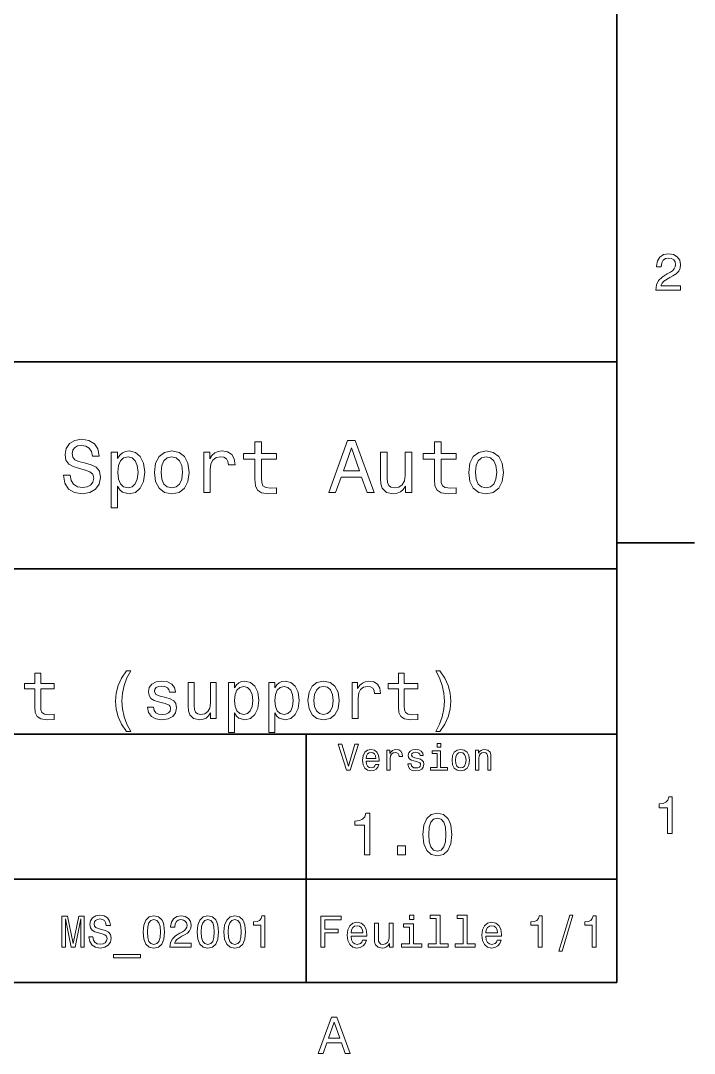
# Model space of a CAD drawing. Extents: x 0 to 594, y 0 to 420.
# Drawn here: x 526.4 to 591.5, y 3.2 to 103 of the extents above; entities that cross this region are included whole.
import ezdxf

# ---------------------------------------------------------------- set-up
doc = ezdxf.new("R2010")
doc.units = 0

msp = doc.modelspace()

# ---------------------------------------------------------------- linework, layer by layer
at = {"color": 7, "lineweight": 35}
for p, q in [((584, 10), (584, 410)), ((394, 70), (584, 70)), ((584, 70), (584, 10)), ((459, 50), (584, 50)), ((459, 34), (584, 34)), ((554, 10), (554, 34)), ((459, 20), (584, 20)), ((10, 10), (584, 10)), ((394, 10), (584, 10))]:
    msp.add_line(p, q, dxfattribs=at)
at = {"color": 7, "lineweight": 35, "ltscale": 0.1875}
msp.add_line((584, 52.5), (591.5, 52.5), dxfattribs=at)
at = {"color": 7, "lineweight": 13}
for points in [[(587.76947, 76.916786), (590.175049, 76.916786), (590.175049, 77.350502), (588.273804, 77.350502), (588.3797, 77.587532), (588.561218, 77.784218), (589.121033, 78.142288), (589.418579, 78.293587), (589.751465, 78.510445), (589.988464, 78.762604), (590.124634, 79.060158), (590.175049, 79.398056), (590.089355, 79.821686), (589.852295, 80.154541), (589.489197, 80.366356), (589.020203, 80.442001), (588.536011, 80.35627), (588.167847, 80.119232), (587.930847, 79.740997), (587.850159, 79.241714), (587.850159, 79.171112), (588.309082, 79.171112), (588.309082, 79.211456), (588.354492, 79.554398), (588.490662, 79.806557), (588.70752, 79.967941), (588.994934, 80.023415), (589.287476, 79.972984), (589.504333, 79.846901), (589.645569, 79.650215), (589.695984, 79.403099), (589.660645, 79.171112), (589.564819, 78.974426), (589.403442, 78.802956), (589.18158, 78.651657), (588.884033, 78.490273), (588.389771, 78.177589), (588.041809, 77.844742), (587.835022, 77.441284), (587.76947, 76.931915)], [(531.20459, 59.030979), (530.549011, 59.030979), (530.693115, 58.267288), (531.053345, 57.70533), (531.608093, 57.366714), (532.357361, 57.244236), (533.099426, 57.359509), (533.654175, 57.67651), (534.007202, 58.17363), (534.136902, 58.82925), (534.028809, 59.420029), (533.726257, 59.801872), (533.236328, 60.054031), (532.580688, 60.241352), (532.018738, 60.378242), (531.651306, 60.536743), (531.442383, 60.767288), (531.377502, 61.127522), (531.442383, 61.451729), (531.6297, 61.696686), (531.917847, 61.862389), (532.314148, 61.920029), (532.71759, 61.84798), (533.034607, 61.653458), (533.24353, 61.32925), (533.34436, 60.889767), (534, 60.889767), (534, 60.904179), (533.884766, 61.581409), (533.546143, 62.085732), (533.013, 62.402737), (532.292542, 62.510807), (531.644104, 62.402737), (531.139771, 62.100143), (530.815552, 61.631844), (530.700317, 61.026657), (530.793945, 60.486309), (531.067749, 60.118874), (531.5, 59.873917), (532.090759, 59.6866), (532.674377, 59.520893), (533.113831, 59.362389), (533.380432, 59.131844), (533.47406, 58.757202), (533.387634, 58.375359), (533.164246, 58.087173), (532.825684, 57.907059), (532.386169, 57.849422), (531.89624, 57.928673), (531.521606, 58.159222), (531.283875, 58.533859)], [(549.050415, 60.579971), (549.050415, 58.64193), (549.093628, 58.015129), (549.29541, 57.582851), (549.698853, 57.330688), (550.383301, 57.244236), (551.132568, 57.280258), (551.132568, 57.827808), (550.585022, 57.78458), (550.087891, 57.842216), (549.82135, 58.022331), (549.706055, 58.324928), (549.684448, 58.75), (549.684448, 60.579971), (551.132568, 60.579971), (551.132568, 61.120316), (549.684448, 61.120316), (549.684448, 62.251438), (549.050415, 62.251438), (549.050415, 61.120316), (547.955322, 61.120316), (547.955322, 60.579971)], [(556.175781, 57.381123), (556.838623, 57.381123), (557.364563, 58.850864), (559.360229, 58.850864), (559.886169, 57.381123), (560.563416, 57.381123), (558.733398, 62.388329), (557.998535, 62.388329)], [(566.399109, 60.579971), (566.399109, 58.64193), (566.442383, 58.015129), (566.644104, 57.582851), (567.047546, 57.330688), (567.731995, 57.244236), (568.481262, 57.280258), (568.481262, 57.827808), (567.933716, 57.78458), (567.436584, 57.842216), (567.170044, 58.022331), (567.054749, 58.324928), (567.033142, 58.75), (567.033142, 60.579971), (568.481262, 60.579971), (568.481262, 61.120316), (567.033142, 61.120316), (567.033142, 62.251438), (566.399109, 62.251438), (566.399109, 61.120316), (565.304016, 61.120316), (565.304016, 60.579971)], [(535.786743, 60.652016), (535.786743, 61.25), (535.152771, 61.25), (535.152771, 55.882565), (535.786743, 55.882565), (535.786743, 57.971901), (536.010071, 57.633286), (536.262268, 57.409943), (536.89624, 57.244236), (537.501465, 57.381123), (537.976929, 57.791786), (538.286743, 58.440201), (538.402039, 59.319164), (538.286743, 60.190922), (537.976929, 60.839336), (537.501465, 61.242794), (536.89624, 61.386887), (536.550415, 61.343658), (536.255066, 61.206772), (536.002869, 60.976223)], [(539.338623, 59.311958), (539.453918, 58.432995), (539.785278, 57.78458), (540.311279, 57.381123), (541.017273, 57.244236), (541.716125, 57.381123), (542.242065, 57.777374), (542.573486, 58.425793), (542.695984, 59.311958), (542.573486, 60.190922), (542.242065, 60.846542), (541.716125, 61.242794), (541.017273, 61.386887), (540.311279, 61.242794), (539.785278, 60.839336), (539.453918, 60.190922)], [(544.100891, 57.381123), (544.734863, 57.381123), (544.734863, 59.592937), (544.799683, 60.12608), (544.994263, 60.507923), (545.311218, 60.738472), (545.736328, 60.817722), (546.053345, 60.767288), (546.291077, 60.623199), (546.435181, 60.378242), (546.485596, 60.046829), (547.126831, 60.046829), (547.040344, 60.630402), (546.802612, 61.048271), (546.406372, 61.30043), (545.865967, 61.386887), (545.498535, 61.32925), (545.18158, 61.185158), (544.900574, 60.940201), (544.677246, 60.608788), (544.677246, 61.25), (544.100891, 61.25)], [(557.595093, 59.463257), (558.365967, 61.667866), (559.136902, 59.463257)], [(564.194519, 61.25), (563.560547, 61.25), (563.560547, 59.016571), (563.488464, 58.497837), (563.279541, 58.123196), (562.955322, 57.892651), (562.530273, 57.820602), (562.19165, 57.878242), (561.975525, 58.051151), (561.853027, 58.346542), (561.824219, 58.764408), (561.824219, 61.25), (561.190186, 61.25), (561.190186, 58.706772), (561.211792, 58.195244), (561.348694, 57.770172), (561.766541, 57.381123), (562.436584, 57.244236), (562.796814, 57.294666), (563.106628, 57.424351), (563.373169, 57.647694), (563.589355, 57.971901), (563.589355, 57.381123), (564.194519, 57.381123)], [(569.698853, 59.311958), (569.814087, 58.432995), (570.145508, 57.78458), (570.671448, 57.381123), (571.377502, 57.244236), (572.076355, 57.381123), (572.602295, 57.777374), (572.933716, 58.425793), (573.056152, 59.311958), (572.933716, 60.190922), (572.602295, 60.846542), (572.076355, 61.242794), (571.377502, 61.386887), (570.671448, 61.242794), (570.145508, 60.839336), (569.814087, 60.190922)], [(536.788208, 57.8134), (536.363098, 57.907059), (536.053345, 58.195244), (535.858765, 58.663544), (535.793945, 59.319164), (535.858765, 59.967579), (536.053345, 60.435879), (536.363098, 60.716858), (536.788208, 60.817722), (537.177246, 60.716858), (537.487061, 60.428673), (537.68158, 59.960373), (537.753601, 59.319164), (537.68158, 58.67075), (537.487061, 58.195244), (537.177246, 57.907059)], [(539.987061, 59.319164), (540.05188, 59.967579), (540.253601, 60.435879), (540.57782, 60.72406), (541.017273, 60.824928), (541.449585, 60.72406), (541.773804, 60.443081), (541.975525, 59.967579), (542.047546, 59.319164), (541.975525, 58.663544), (541.773804, 58.188038), (541.449585, 57.899853), (541.017273, 57.806194), (540.57782, 57.899853), (540.253601, 58.188038), (540.05188, 58.663544)], [(570.347229, 59.319164), (570.412109, 59.967579), (570.613831, 60.435879), (570.938049, 60.72406), (571.377502, 60.824928), (571.809814, 60.72406), (572.133972, 60.443081), (572.335693, 59.967579), (572.407776, 59.319164), (572.335693, 58.663544), (572.133972, 58.188038), (571.809814, 57.899853), (571.377502, 57.806194), (570.938049, 57.899853), (570.613831, 58.188038), (570.412109, 58.663544)], [(536.635437, 34.278816), (537.043945, 34.278816), (536.674377, 34.966137), (536.414978, 35.685879), (536.252869, 36.444523), (536.200989, 37.209652), (536.252869, 37.974781), (536.414978, 38.726944), (536.674377, 39.453171), (537.043945, 40.140488), (536.635437, 40.140488), (536.162109, 39.427231), (535.831421, 38.720459), (535.636902, 37.981266), (535.578552, 37.209652), (535.636902, 36.431557), (535.831421, 35.698845), (536.162109, 34.992073)], [(566.922913, 34.278816), (567.389771, 34.992073), (567.720459, 35.698845), (567.914978, 36.431557), (567.979858, 37.209652), (567.914978, 37.981266), (567.720459, 38.720459), (567.389771, 39.427231), (566.922913, 40.140488), (566.514404, 40.140488), (566.877502, 39.453171), (567.136902, 38.726944), (567.29248, 37.974781), (567.350891, 37.209652), (567.29248, 36.444523), (567.136902, 35.685879), (566.871033, 34.966137), (566.514404, 34.278816)], [(527.778076, 38.409222), (527.778076, 36.664986), (527.817017, 36.100864), (527.998535, 35.711815), (528.361694, 35.484871), (528.977661, 35.407059), (529.652039, 35.43948), (529.652039, 35.932274), (529.159241, 35.893372), (528.711792, 35.945244), (528.471924, 36.107349), (528.368164, 36.379681), (528.348694, 36.762245), (528.348694, 38.409222), (529.652039, 38.409222), (529.652039, 38.895531), (528.348694, 38.895531), (528.348694, 39.913544), (527.778076, 39.913544), (527.778076, 38.895531), (526.79248, 38.895531), (526.79248, 38.409222)], [(540.42865, 37.559795), (539.877502, 37.68948), (539.468994, 37.838615), (539.332886, 38.143372), (539.371765, 38.357346), (539.507935, 38.512966), (539.728394, 38.610229), (540.046143, 38.649136), (540.350891, 38.610229), (540.590759, 38.493515), (540.746399, 38.318443), (540.811218, 38.085014), (541.368896, 38.085014), (541.368896, 38.09798), (541.271606, 38.519451), (541.005737, 38.850143), (540.590759, 39.057636), (540.046143, 39.135445), (539.494934, 39.057636), (539.092957, 38.843658), (538.840088, 38.525936), (538.762268, 38.123917), (538.820618, 37.734871), (539.002136, 37.462536), (539.300415, 37.268009), (539.734863, 37.131844), (540.3703, 36.976223), (540.759399, 36.814121), (540.863098, 36.684437), (540.902039, 36.489914), (540.843628, 36.25), (540.688049, 36.068443), (540.435181, 35.951729), (540.097961, 35.912823), (539.741333, 35.951729), (539.481995, 36.087894), (539.306946, 36.308357), (539.235596, 36.61311), (538.684448, 36.61311), (538.775208, 36.094379), (539.041077, 35.7183), (539.462524, 35.491352), (540.046143, 35.407059), (540.65564, 35.491352), (541.103027, 35.7183), (541.375366, 36.081409), (541.472656, 36.554752), (541.401306, 36.963257), (541.200317, 37.242073), (540.869629, 37.42363)], [(545.311218, 39.012245), (544.740662, 39.012245), (544.740662, 37.002159), (544.675781, 36.535301), (544.487732, 36.198124), (544.195984, 35.990631), (543.813416, 35.925793), (543.508667, 35.977665), (543.314148, 36.133286), (543.203918, 36.399136), (543.177979, 36.775215), (543.177979, 39.012245), (542.607361, 39.012245), (542.607361, 36.723343), (542.626831, 36.262966), (542.75, 35.880402), (543.126099, 35.530258), (543.729126, 35.407059), (544.053345, 35.45245), (544.332153, 35.569164), (544.572021, 35.770172), (544.766602, 36.061958), (544.766602, 35.530258), (545.311218, 35.530258)], [(547.068481, 38.474064), (547.068481, 39.012245), (546.497864, 39.012245), (546.497864, 34.181557), (547.068481, 34.181557), (547.068481, 36.061958), (547.26947, 35.757202), (547.496399, 35.556194), (548.067017, 35.407059), (548.611694, 35.530258), (549.039612, 35.899857), (549.318481, 36.483429), (549.42218, 37.274494), (549.318481, 38.059078), (549.039612, 38.642651), (548.611694, 39.005764), (548.067017, 39.135445), (547.755737, 39.096542), (547.489929, 38.973343), (547.262939, 38.76585)], [(550.971924, 38.474064), (550.971924, 39.012245), (550.401306, 39.012245), (550.401306, 34.181557), (550.971924, 34.181557), (550.971924, 36.061958), (551.172913, 35.757202), (551.399841, 35.556194), (551.970459, 35.407059), (552.515137, 35.530258), (552.943115, 35.899857), (553.221924, 36.483429), (553.325684, 37.274494), (553.221924, 38.059078), (552.943115, 38.642651), (552.515137, 39.005764), (551.970459, 39.135445), (551.659241, 39.096542), (551.393372, 38.973343), (551.166443, 38.76585)], [(554.168579, 37.268009), (554.272339, 36.476944), (554.570618, 35.893372), (555.043945, 35.530258), (555.679382, 35.407059), (556.30835, 35.530258), (556.781677, 35.886887), (557.079956, 36.470459), (557.190186, 37.268009), (557.079956, 38.059078), (556.781677, 38.649136), (556.30835, 39.005764), (555.679382, 39.135445), (555.043945, 39.005764), (554.570618, 38.642651), (554.272339, 38.059078)], [(558.45459, 35.530258), (559.025208, 35.530258), (559.025208, 37.520893), (559.083557, 38.000721), (559.258667, 38.344379), (559.543945, 38.551872), (559.926514, 38.623199), (560.211792, 38.577808), (560.425781, 38.448124), (560.555481, 38.227665), (560.600891, 37.929394), (561.177979, 37.929394), (561.100159, 38.454609), (560.886169, 38.830692), (560.529541, 39.057636), (560.043213, 39.135445), (559.712524, 39.083572), (559.427246, 38.953888), (559.174377, 38.733429), (558.973328, 38.435158), (558.973328, 39.012245), (558.45459, 39.012245)], [(562.909241, 38.409222), (562.909241, 36.664986), (562.94812, 36.100864), (563.1297, 35.711815), (563.492798, 35.484871), (564.108765, 35.407059), (564.783142, 35.43948), (564.783142, 35.932274), (564.290344, 35.893372), (563.842957, 35.945244), (563.603027, 36.107349), (563.499268, 36.379681), (563.479858, 36.762245), (563.479858, 38.409222), (564.783142, 38.409222), (564.783142, 38.895531), (563.479858, 38.895531), (563.479858, 39.913544), (562.909241, 39.913544), (562.909241, 38.895531), (561.923645, 38.895531), (561.923645, 38.409222)], [(547.969727, 35.919308), (547.587158, 36.003601), (547.30835, 36.262966), (547.133301, 36.684437), (547.074951, 37.274494), (547.133301, 37.858067), (547.30835, 38.279537), (547.587158, 38.532421), (547.969727, 38.623199), (548.319885, 38.532421), (548.598694, 38.273052), (548.773804, 37.851585), (548.838623, 37.274494), (548.773804, 36.690922), (548.598694, 36.262966), (548.319885, 36.003601)], [(551.873169, 35.919308), (551.490662, 36.003601), (551.211792, 36.262966), (551.036743, 36.684437), (550.978394, 37.274494), (551.036743, 37.858067), (551.211792, 38.279537), (551.490662, 38.532421), (551.873169, 38.623199), (552.223328, 38.532421), (552.502197, 38.273052), (552.677246, 37.851585), (552.742065, 37.274494), (552.677246, 36.690922), (552.502197, 36.262966), (552.223328, 36.003601)], [(554.752197, 37.274494), (554.810547, 37.858067), (554.992065, 38.279537), (555.283875, 38.538902), (555.679382, 38.629681), (556.06842, 38.538902), (556.360229, 38.286022), (556.541809, 37.858067), (556.606628, 37.274494), (556.541809, 36.684437), (556.360229, 36.256481), (556.06842, 35.997116), (555.679382, 35.912823), (555.283875, 35.997116), (554.992065, 36.256481), (554.810547, 36.684437)], [(558.711121, 33.03458), (558.08429, 30.905619), (557.439453, 33.03458), (557.09729, 33.03458), (557.904175, 30.530979), (558.264404, 30.530979), (559.053345, 33.03458)], [(566.992798, 33.117435), (566.657776, 33.117435), (566.657776, 32.757202), (566.992798, 32.757202)], [(559.784607, 31.40634), (561.052612, 31.40634), (561.056213, 31.554033), (560.998535, 31.9683), (560.840088, 32.278099), (560.587891, 32.465416), (560.252869, 32.533859), (559.925049, 32.461815), (559.672913, 32.260086), (559.510803, 31.932276), (559.453186, 31.5), (559.507202, 31.056915), (559.669312, 30.732708), (559.917847, 30.530979), (560.242065, 30.462536), (560.523071, 30.509365), (560.753601, 30.631844), (560.922913, 30.826368), (561.020203, 31.085733), (560.706787, 31.085733), (560.641907, 30.941643), (560.548279, 30.833572), (560.281677, 30.747118), (560.076355, 30.786743), (559.921448, 30.912823), (559.820618, 31.118155), (559.784607, 31.395533)], [(559.784607, 31.672911), (559.824219, 31.921469), (559.921448, 32.105186), (560.069153, 32.216858), (560.263672, 32.256485), (560.45459, 32.216858), (560.602295, 32.105186), (560.692383, 31.921469), (560.724792, 31.672911)], [(561.794678, 30.530979), (562.111694, 30.530979), (562.111694, 31.636887), (562.144104, 31.903458), (562.241333, 32.094379), (562.399841, 32.209652), (562.612366, 32.249279), (562.770874, 32.224064), (562.889771, 32.152016), (562.961792, 32.029537), (562.987061, 31.863832), (563.307617, 31.863832), (563.264404, 32.155621), (563.145508, 32.364552), (562.947388, 32.490635), (562.677246, 32.533859), (562.49353, 32.505043), (562.335022, 32.432995), (562.194519, 32.310516), (562.082825, 32.144814), (562.082825, 32.465416), (561.794678, 32.465416)], [(564.791809, 31.658501), (564.485596, 31.730547), (564.258667, 31.8134), (564.182983, 31.982708), (564.20459, 32.101585), (564.280273, 32.188038), (564.40271, 32.242073), (564.579224, 32.263687), (564.748535, 32.242073), (564.881836, 32.177231), (564.968323, 32.079971), (565.004333, 31.950287), (565.314148, 31.950287), (565.314148, 31.957493), (565.260071, 32.191643), (565.112366, 32.375359), (564.881836, 32.490635), (564.579224, 32.533859), (564.273071, 32.490635), (564.049683, 32.371758), (563.909241, 32.195244), (563.865967, 31.971901), (563.898438, 31.755764), (563.999268, 31.604465), (564.164978, 31.496397), (564.406311, 31.420748), (564.759338, 31.334293), (564.975525, 31.244236), (565.033142, 31.17219), (565.054749, 31.064121), (565.022339, 30.930836), (564.935852, 30.829971), (564.79541, 30.765129), (564.608093, 30.743515), (564.409912, 30.765129), (564.265869, 30.840778), (564.168579, 30.963255), (564.128967, 31.132565), (563.822754, 31.132565), (563.873169, 30.844379), (564.020874, 30.635447), (564.255066, 30.509365), (564.579224, 30.462536), (564.917847, 30.509365), (565.166443, 30.635447), (565.317749, 30.837175), (565.371765, 31.100143), (565.332153, 31.327089), (565.220459, 31.481987), (565.036743, 31.582851)], [(566.981995, 30.79755), (566.981995, 32.400574), (566.167847, 32.400574), (566.167847, 32.130402), (566.664978, 32.130402), (566.664978, 30.79755), (566.016602, 30.79755), (566.016602, 30.530979), (567.637634, 30.530979), (567.637634, 30.79755)], [(568.087891, 31.496397), (568.145508, 31.056915), (568.311218, 30.732708), (568.574219, 30.530979), (568.927246, 30.462536), (569.276672, 30.530979), (569.539612, 30.729107), (569.705322, 31.053314), (569.766541, 31.496397), (569.705322, 31.935879), (569.539612, 32.263687), (569.276672, 32.461815), (568.927246, 32.533859), (568.574219, 32.461815), (568.311218, 32.260086), (568.145508, 31.935879)], [(568.412109, 31.5), (568.444519, 31.824207), (568.54541, 32.058357), (568.70752, 32.20245), (568.927246, 32.25288), (569.143372, 32.20245), (569.305481, 32.061958), (569.406311, 31.824207), (569.442383, 31.5), (569.406311, 31.17219), (569.305481, 30.934437), (569.143372, 30.790344), (568.927246, 30.743515), (568.70752, 30.790344), (568.54541, 30.934437), (568.444519, 31.17219)], [(570.350159, 30.530979), (570.667175, 30.530979), (570.667175, 31.647694), (570.699585, 31.903458), (570.804016, 32.090778), (570.966125, 32.206051), (571.182251, 32.249279), (571.355164, 32.213257), (571.463257, 32.115993), (571.517273, 31.95389), (571.535278, 31.737751), (571.535278, 30.530979), (571.852295, 30.530979), (571.852295, 31.802593), (571.837891, 32.058357), (571.773071, 32.270893), (571.560547, 32.465416), (571.229126, 32.533859), (571.04541, 32.508644), (570.890503, 32.440201), (570.757202, 32.324928), (570.65271, 32.170029), (570.65271, 32.465416), (570.350159, 32.465416)], [(588.909241, 24.416786), (589.368164, 24.416786), (589.368164, 27.942001), (589.025208, 27.942001), (588.934448, 27.634365), (588.752869, 27.427593), (588.475525, 27.306557), (588.092224, 27.266211), (588.092224, 26.90814), (588.909241, 26.90814)], [(559.631104, 22.360231), (560.15564, 22.360231), (560.15564, 26.38905), (559.763672, 26.38905), (559.659912, 26.037464), (559.452454, 25.801153), (559.135437, 25.662825), (558.697388, 25.616714), (558.697388, 25.207493), (559.631104, 25.207493)], [(565.285278, 24.314121), (565.371765, 23.409224), (565.642639, 22.763689), (566.074951, 22.371759), (566.674377, 22.244957), (567.268005, 22.371759), (567.700317, 22.763689), (567.965393, 23.409224), (568.057617, 24.314121), (567.965393, 25.213257), (567.855896, 25.570606), (567.700317, 25.864553), (567.268005, 26.256485), (566.674377, 26.38905), (566.074951, 26.256485), (565.642639, 25.858791), (565.371765, 25.213257)], [(565.838623, 24.314121), (565.884705, 25.011528), (566.028809, 25.51297), (566.288208, 25.806917), (566.674377, 25.910664), (567.054749, 25.806917), (567.314148, 25.51297), (567.458191, 25.011528), (567.504333, 24.314121), (567.458191, 23.610952), (567.314148, 23.10951), (567.054749, 22.815563), (566.674377, 22.717581), (566.288208, 22.815563), (566.028809, 23.10951), (565.884705, 23.610952)], [(562.806946, 22.360231), (563.602295, 22.360231), (563.602295, 23.219021), (562.806946, 23.219021)], [(530.402039, 13.428675), (530.734863, 13.428675), (530.734863, 16.152018), (531.296875, 13.428675), (531.66864, 13.428675), (532.226257, 16.152018), (532.226257, 13.428675), (532.563416, 13.428675), (532.563416, 16.428675), (532.036072, 16.428675), (531.482727, 13.783141), (530.933716, 16.428675), (530.402039, 16.428675)], [(533.402039, 14.418589), (533.008667, 14.418589), (533.095154, 13.960375), (533.311279, 13.623199), (533.644104, 13.42003), (534.093689, 13.346542), (534.53894, 13.415707), (534.871765, 13.605908), (535.083618, 13.904179), (535.161377, 14.297551), (535.096558, 14.652018), (534.915039, 14.881124), (534.621033, 15.032421), (534.227661, 15.144814), (533.890503, 15.226946), (533.670044, 15.322046), (533.544678, 15.460375), (533.505798, 15.676514), (533.544678, 15.871038), (533.657104, 16.018013), (533.830017, 16.117435), (534.067749, 16.152018), (534.309814, 16.108789), (534.5, 15.992075), (534.625366, 15.797551), (534.685913, 15.533862), (535.079285, 15.533862), (535.079285, 15.542507), (535.010132, 15.948848), (534.806946, 16.251442), (534.487061, 16.441643), (534.054749, 16.506485), (533.66571, 16.441643), (533.363159, 16.260086), (533.16864, 15.979107), (533.099426, 15.615994), (533.15564, 15.291787), (533.319885, 15.071326), (533.579285, 14.924352), (533.933716, 14.81196), (534.283875, 14.712537), (534.547546, 14.617435), (534.70752, 14.479107), (534.763733, 14.254323), (534.711853, 14.025216), (534.57782, 13.852305), (534.374634, 13.744237), (534.110962, 13.709655), (533.817017, 13.757205), (533.592224, 13.895534), (533.449585, 14.120317)], [(538.247864, 14.894093), (538.312683, 14.215418), (538.515869, 13.731268), (538.840088, 13.43732), (539.289673, 13.342219), (539.734924, 13.43732), (540.059082, 13.731268), (540.257935, 14.215418), (540.327087, 14.894093), (540.257935, 15.568444), (540.175842, 15.836456), (540.059082, 16.056917), (539.734924, 16.350864), (539.289673, 16.450289), (538.840088, 16.350864), (538.515869, 16.052593), (538.312683, 15.568444)], [(538.662842, 14.894093), (538.697449, 15.417148), (538.805481, 15.793228), (539, 16.013689), (539.289673, 16.091499), (539.574951, 16.013689), (539.76947, 15.793228), (539.877563, 15.417148), (539.912109, 14.894093), (539.877563, 14.366715), (539.76947, 13.990634), (539.574951, 13.770173), (539.289673, 13.696686), (539, 13.770173), (538.805481, 13.990634), (538.697449, 14.366715)], [(540.837219, 13.428675), (542.89917, 13.428675), (542.89917, 13.800432), (541.26947, 13.800432), (541.360229, 14.003603), (541.515869, 14.172191), (541.995728, 14.479107), (542.250732, 14.60879), (542.536072, 14.794669), (542.739197, 15.010807), (542.855957, 15.26585), (542.89917, 15.555476), (542.825684, 15.918589), (542.622498, 16.203892), (542.311279, 16.385447), (541.909241, 16.450289), (541.494263, 16.376802), (541.178711, 16.173632), (540.975525, 15.849424), (540.906372, 15.421471), (540.906372, 15.360951), (541.299744, 15.360951), (541.299744, 15.395534), (541.338623, 15.689482), (541.455383, 15.905621), (541.641235, 16.043949), (541.887634, 16.091499), (542.138367, 16.048271), (542.324219, 15.940203), (542.445251, 15.771614), (542.488525, 15.559799), (542.458252, 15.360951), (542.376099, 15.192364), (542.237793, 15.045389), (542.047546, 14.915707), (541.792542, 14.777378), (541.368896, 14.509366), (541.070618, 14.224064), (540.893372, 13.878242), (540.837219, 13.441643)], [(543.452454, 14.894093), (543.517334, 14.215418), (543.720459, 13.731268), (544.044678, 13.43732), (544.494263, 13.342219), (544.939514, 13.43732), (545.263733, 13.731268), (545.462585, 14.215418), (545.531738, 14.894093), (545.462585, 15.568444), (545.380432, 15.836456), (545.263733, 16.056917), (544.939514, 16.350864), (544.494263, 16.450289), (544.044678, 16.350864), (543.720459, 16.052593), (543.517334, 15.568444)], [(543.867432, 14.894093), (543.902039, 15.417148), (544.010132, 15.793228), (544.204651, 16.013689), (544.494263, 16.091499), (544.779541, 16.013689), (544.97406, 15.793228), (545.082153, 15.417148), (545.11676, 14.894093), (545.082153, 14.366715), (544.97406, 13.990634), (544.779541, 13.770173), (544.494263, 13.696686), (544.204651, 13.770173), (544.010132, 13.990634), (543.902039, 14.366715)], [(546.05481, 14.894093), (546.119629, 14.215418), (546.322815, 13.731268), (546.646973, 13.43732), (547.096558, 13.342219), (547.541809, 13.43732), (547.866028, 13.731268), (548.06488, 14.215418), (548.134033, 14.894093), (548.06488, 15.568444), (547.982727, 15.836456), (547.866028, 16.056917), (547.541809, 16.350864), (547.096558, 16.450289), (546.646973, 16.350864), (546.322815, 16.052593), (546.119629, 15.568444)], [(546.469788, 14.894093), (546.504333, 15.417148), (546.612427, 15.793228), (546.806946, 16.013689), (547.096558, 16.091499), (547.381897, 16.013689), (547.576416, 15.793228), (547.684448, 15.417148), (547.719055, 14.894093), (547.684448, 14.366715), (547.576416, 13.990634), (547.381897, 13.770173), (547.096558, 13.696686), (546.806946, 13.770173), (546.612427, 13.990634), (546.504333, 14.366715)], [(549.621033, 13.428675), (550.014404, 13.428675), (550.014404, 16.450289), (549.720459, 16.450289), (549.6427, 16.1866), (549.487061, 16.009367), (549.249329, 15.905621), (548.920776, 15.871038), (548.920776, 15.564121), (549.621033, 15.564121)], [(555.414978, 13.428675), (555.817017, 13.428675), (555.817017, 14.807637), (557.079224, 14.807637), (557.079224, 15.166427), (555.817017, 15.166427), (555.817017, 16.065563), (557.368896, 16.065563), (557.368896, 16.428675), (555.414978, 16.428675)], [(564.389038, 16.532421), (563.987061, 16.532421), (563.987061, 16.100145), (564.389038, 16.100145)], [(566.572021, 16.212536), (566.572021, 13.748559), (565.789612, 13.748559), (565.789612, 13.428675), (567.73053, 13.428675), (567.73053, 13.748559), (566.952454, 13.748559), (566.952454, 16.532421), (565.975525, 16.532421), (565.975525, 16.212536)], [(569.174377, 16.212536), (569.174377, 13.748559), (568.391907, 13.748559), (568.391907, 13.428675), (570.332825, 13.428675), (570.332825, 13.748559), (569.554749, 13.748559), (569.554749, 16.532421), (568.57782, 16.532421), (568.57782, 16.212536)], [(576.416382, 13.428675), (576.809753, 13.428675), (576.809753, 16.450289), (576.515808, 16.450289), (576.437988, 16.1866), (576.28241, 16.009367), (576.044617, 15.905621), (575.716125, 15.871038), (575.716125, 15.564121), (576.416382, 15.564121)], [(578.42218, 13.026657), (578.720459, 13.026657), (579.766541, 16.510807), (579.463928, 16.510807)], [(581.621033, 13.428675), (582.014404, 13.428675), (582.014404, 16.450289), (581.720459, 16.450289), (581.642639, 16.1866), (581.487, 16.009367), (581.249268, 15.905621), (580.920715, 15.871038), (580.920715, 15.564121), (581.621033, 15.564121)], [(558.341492, 14.479107), (559.863098, 14.479107), (559.867432, 14.656341), (559.798279, 15.153459), (559.608093, 15.525217), (559.305481, 15.75), (558.903442, 15.832133), (558.510071, 15.745678), (558.20752, 15.503603), (558.012939, 15.110231), (557.943787, 14.591499), (558.008667, 14.059798), (558.203186, 13.67075), (558.501465, 13.428675), (558.890503, 13.346542), (559.227661, 13.402739), (559.504333, 13.549712), (559.70752, 13.783141), (559.824219, 14.09438), (559.44812, 14.09438), (559.3703, 13.92147), (559.257935, 13.791787), (558.938049, 13.688041), (558.69165, 13.735591), (558.505737, 13.886888), (558.384705, 14.133286), (558.341492, 14.466139)], [(558.341492, 14.798992), (558.389038, 15.097262), (558.505737, 15.317724), (558.682983, 15.45173), (558.916443, 15.49928), (559.145508, 15.45173), (559.322754, 15.317724), (559.430847, 15.097262), (559.469727, 14.798992)], [(562.400574, 15.75), (562.020203, 15.75), (562.020203, 14.409943), (561.976929, 14.098703), (561.851563, 13.873919), (561.657043, 13.735591), (561.402039, 13.692364), (561.198853, 13.726946), (561.069153, 13.830692), (560.995667, 14.007925), (560.978394, 14.258646), (560.978394, 15.75), (560.597961, 15.75), (560.597961, 14.224064), (560.610962, 13.917148), (560.693054, 13.662104), (560.943787, 13.428675), (561.345825, 13.346542), (561.561951, 13.376801), (561.747864, 13.454611), (561.907776, 13.588617), (562.037476, 13.783141), (562.037476, 13.428675), (562.400574, 13.428675)], [(564.376099, 13.748559), (564.376099, 15.672191), (563.399109, 15.672191), (563.399109, 15.347983), (563.995667, 15.347983), (563.995667, 13.748559), (563.21759, 13.748559), (563.21759, 13.428675), (565.162842, 13.428675), (565.162842, 13.748559)], [(571.353027, 14.479107), (572.874634, 14.479107), (572.878967, 14.656341), (572.809814, 15.153459), (572.619568, 15.525217), (572.317017, 15.75), (571.914978, 15.832133), (571.521606, 15.745678), (571.218994, 15.503603), (571.024475, 15.110231), (570.955322, 14.591499), (571.020203, 14.059798), (571.214722, 13.67075), (571.512939, 13.428675), (571.902039, 13.346542), (572.239197, 13.402739), (572.515869, 13.549712), (572.718994, 13.783141), (572.835754, 14.09438), (572.459656, 14.09438), (572.381836, 13.92147), (572.26947, 13.791787), (571.949585, 13.688041), (571.703186, 13.735591), (571.517273, 13.886888), (571.39624, 14.133286), (571.353027, 14.466139)], [(571.353027, 14.798992), (571.400574, 15.097262), (571.517273, 15.317724), (571.694519, 15.45173), (571.927979, 15.49928), (572.157043, 15.45173), (572.33429, 15.317724), (572.442383, 15.097262), (572.481262, 14.798992)], [(535.386169, 12.711096), (535.386169, 12.408502), (537.988525, 12.408502), (537.988525, 12.711096)], [(555.16687, 3.166787), (555.630859, 3.166787), (555.999023, 4.195605), (557.395996, 4.195605), (557.76416, 3.166787), (558.23822, 3.166787), (556.957214, 6.67183), (556.44281, 6.67183)], [(556.1604, 4.624279), (556.700012, 6.167507), (557.239624, 4.624279)]]:
    msp.add_lwpolyline(points, close=True, dxfattribs=at)

doc.saveas('drawing.dxf')
